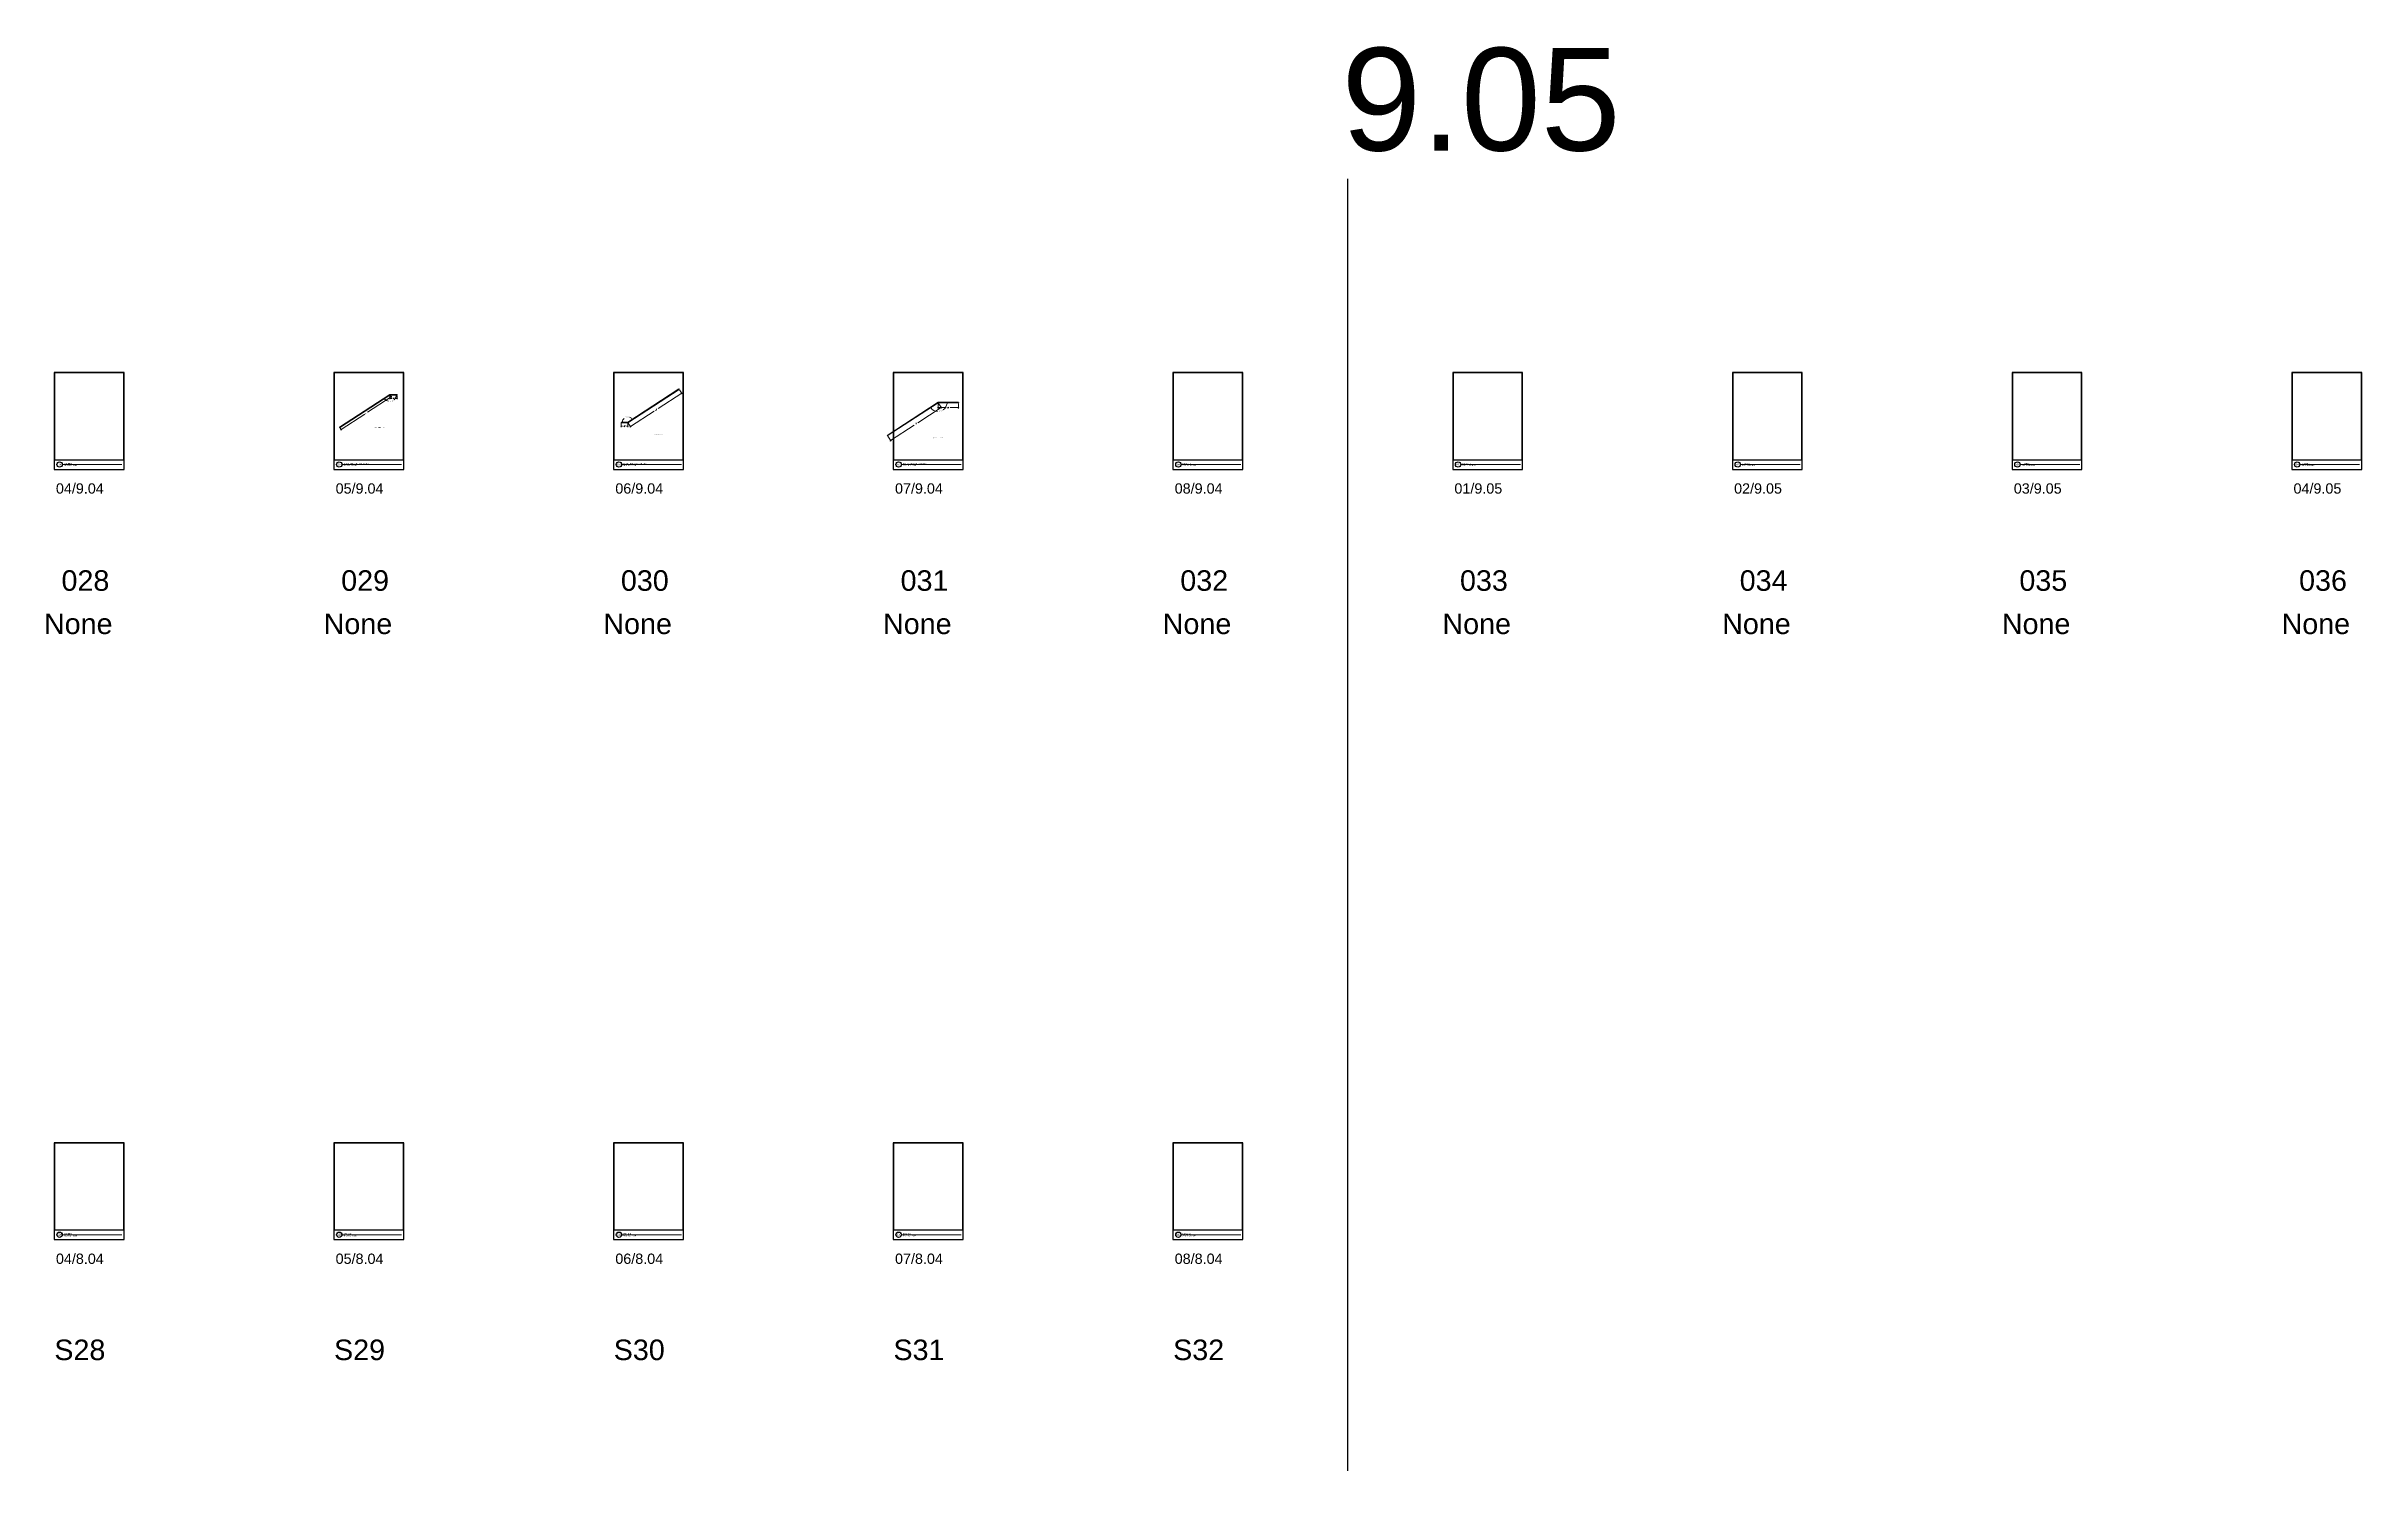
# Model space of a CAD drawing. Header units: inches. Extents: x -301 to 39679, y -468 to 370.
# Drawn here: x 3507 to 4589, y -468 to 198 of the extents above; entities that cross this region are included whole.
import ezdxf
from ezdxf.enums import TextEntityAlignment as Align

# ---------------------------------------------------------------- set-up
doc = ezdxf.new("R2010")
doc.units = ezdxf.units.IN
doc.header["$MEASUREMENT"] = 0
doc.layers.get('Defpoints').update_dxf_attribs({"color": 3})
doc.layers.add('NSE-Border', color=156, linetype='Continuous', plot=False)
doc.layers.add('NSE-Detail Border', color=7, linetype='Continuous')
for name, color, linetype, lineweight in [('NSE-Dimensions', 51, 'Continuous', 13), ('NSE-Notes', 11, 'Continuous', 40), ('NSE-Title', 51, 'Continuous', 9)]:
    doc.layers.add(name, color=color, linetype=linetype, lineweight=lineweight)
doc.styles.add('004 - NSSM - Standard', font='arial.ttf', dxfattribs={"height": 0.4})
doc.styles.add('008 - NSSM - Standard', font='arial.ttf', dxfattribs={"height": 0.8})
doc.styles.add('048 - NSSM - Standard', font='arial.ttf', dxfattribs={"height": 4.8})
doc.styles.add('096 - NSSM - Standard', font='arial.ttf', dxfattribs={"height": 9.6})
doc.styles.add('Anno - NSSM - Standard', font='arial.ttf', dxfattribs={"height": 0.1})
doc.dimstyles.new('004 - NSSM - Standard', dxfattribs={"dimtxt": 0.4, "dimasz": 0.4, "dimexe": 0.4, "dimexo": 0.4, "dimgap": 0.4, "dimtad": 0, "dimtih": 1, "dimtoh": 1, "dimdec": 4, "dimzin": 3, "dimdsep": 46, "dimlunit": 4, "dimtxsty": '004 - NSSM - Standard', "dimblk": 'OBLIQUE', "dimcen": 0.4, "dimclrd": 256, "dimclre": 256, "dimclrt": 256, "dimadec": 0, "dimazin": 0, "dimtfac": 0.7, "dimtdec": 4, "dimtmove": 1, "dimatfit": 2, "dimfxl": 1, "dimtfill": 1, "dimtfillclr": 11, "dimfrac": 1, "dimtolj": 1, "dimtzin": 0, "dimlwd": 0, "dimlwe": 0, "dimarcsym": 0})
doc.dimstyles.new('004 - NSSM - Standard$0', dxfattribs={"dimtxt": 0.4, "dimasz": 0.4, "dimexe": 0.4, "dimexo": 0.4, "dimgap": 0.4, "dimtad": 0, "dimdec": 4, "dimzin": 3, "dimdsep": 46, "dimlunit": 5, "dimtxsty": '004 - NSSM - Standard', "dimblk": 'OBLIQUE', "dimcen": 0.4, "dimclrd": 256, "dimclre": 256, "dimclrt": 256, "dimazin": 0, "dimtfac": 0.7, "dimtdec": 4, "dimtmove": 1, "dimatfit": 2, "dimfxl": 1, "dimtfill": 1, "dimtfillclr": 11, "dimfrac": 1, "dimtolj": 1, "dimtzin": 0, "dimlwd": 0, "dimlwe": 0, "dimarcsym": 0})

# ---------------------------------------------------------------- blocks, each defined once
blk = doc.blocks.new('*U3')
blk.add_wipeout([(8.13, 1.13), (8.13, 0), (0, 0), (0, 11.31), (8.17, 11.31), (8.17, 0), (8.13, 0), (8.13, 11.27), (0.04, 11.27), (0.04, 1.13)])
at = {"layer": 'Defpoints', "ltscale": 0.0625}
blk.add_lwpolyline([(0.04, 1.13), (8.13, 1.13), (8.13, 11.27), (0.04, 11.27)], close=True, dxfattribs=at)
at = {"layer": 'Defpoints'}
blk.add_circle((0.63, 0.57), 0.312, dxfattribs=at)
at = {"layer": 'NSE-Border', "ltscale": 0.0625}
blk.add_lwpolyline([(0, 0), (8.17, 0), (8.17, 11.31), (0, 11.31)], close=True, dxfattribs=at)
at = {"layer": 'NSE-Title'}
blk.add_line((0.94, 0.57), (7.92, 0.57), dxfattribs=at)
at = {"layer": 'Defpoints', "style": '008 - NSSM - Standard'}
blk.add_attdef('DETAIL_NUMBER', text='', height=0.218, dxfattribs=at).set_placement((0.63, 0.57), align=Align.MIDDLE_CENTER)
at = {"layer": 'NSE-Title', "style": '004 - NSSM - Standard'}
blk.add_text('ARCH REF:', height=0.134, dxfattribs=at).set_placement((1.64, 0.46), align=Align.MIDDLE_CENTER)
for tag, p in [('DETAIL_DESCRIPTION', (1.13, 0.62)), ('ARCH_REF', (2.2, 0.39))]:
    blk.add_attdef(tag, p, '', height=0.134, dxfattribs=at)
blk = doc.blocks.new('*D379')
at = {"layer": 'Defpoints', "color": 0, "transparency": 16777216}
blk.add_point((3802.4, 37.7), dxfattribs=at)
at = {"layer": 'NSE-Notes', "lineweight": 0, "transparency": 16777216}
for start, end in [(133.5568, 171.1099), (41.8822, 73.3365)]:
    blk.add_arc((3778.4, 22.2), 2.58, start, end, dxfattribs=at)
at = {"layer": 'NSE-Notes', "transparency": 16777216}
for points in [[(3775.9, 22.6), (3775.8, 22.6), (3775.8, 22.2)], [(3780.4, 23.9), (3780.3, 23.9), (3780.6, 23.6)]]:
    blk.add_solid(points, dxfattribs=at)
at = {"layer": 'NSE-Notes', "transparency": 16777216, "insert": (3777.7, 24.7), "char_height": 0.4, "attachment_point": 5, "style": '004 - NSSM - Standard', "bg_fill": 3, "box_fill_scale": 1.25, "bg_fill_color": 256, "bg_fill_true_color": 13158600, "bg_fill_transparency": 0}
blk.add_mtext('\\A1;147.008°', dxfattribs=at)
at = {"layer": 'Defpoints', "color": 0, "transparency": 16777216}
for p in [(3775.3, 22.2), (3778.4, 22.2), (3778.4, 22.2), (3778.7, 24.7)]:
    blk.add_point(p, dxfattribs=at)
blk = doc.blocks.new('*D383')
at = {"layer": 'Defpoints', "color": 0, "transparency": 16777216}
blk.add_point((3643.7, 19.9), dxfattribs=at)
at = {"layer": 'NSE-Notes', "lineweight": 0, "transparency": 16777216}
for start, end in [(220.5058, 258.5801), (310.4421, 352.4937)]:
    blk.add_arc((3667.1, 35.1), 3.06, start, end, dxfattribs=at)
at = {"layer": 'NSE-Notes', "transparency": 16777216}
for points in [[(3664.7, 33.1), (3664.9, 33.2), (3664.6, 33.4)], [(3670.1, 34.7), (3670.2, 34.7), (3670.2, 35.1)]]:
    blk.add_solid(points, dxfattribs=at)
at = {"layer": 'NSE-Notes', "transparency": 16777216, "insert": (3668, 32.2), "char_height": 0.4, "attachment_point": 5, "style": '004 - NSSM - Standard', "bg_fill": 3, "box_fill_scale": 1.25, "bg_fill_color": 256, "bg_fill_true_color": 13158600, "bg_fill_transparency": 0}
blk.add_mtext('\\A1;147.001°', dxfattribs=at)
at = {"layer": 'Defpoints', "color": 0, "transparency": 16777216}
for p in [(3667.1, 35.1), (3667.1, 35.1), (3670.5, 35.1), (3666.7, 32.1)]:
    blk.add_point(p, dxfattribs=at)
blk = doc.blocks.new('*D386')
at = {"layer": 'Defpoints', "color": 0, "transparency": 16777216}
for p in [(3932.9, 31.5), (3899.6, 16)]:
    blk.add_point(p, dxfattribs=at)
at = {"layer": 'NSE-Notes', "lineweight": 0, "transparency": 16777216}
for start, end in [(218.4315, 266.2472), (305.3646, 354.5606)]:
    blk.add_arc((3923.4, 31.5), 4.21, start, end, dxfattribs=at)
at = {"layer": 'NSE-Notes', "transparency": 16777216}
for points in [[(3920.1, 28.8), (3920.2, 28.9), (3919.9, 29.2)], [(3927.6, 31.1), (3927.7, 31.1), (3927.6, 31.5)]]:
    blk.add_solid(points, dxfattribs=at)
at = {"layer": 'NSE-Notes', "transparency": 16777216, "insert": (3924.6, 27.4), "char_height": 0.4, "attachment_point": 5, "style": '004 - NSSM - Standard', "bg_fill": 3, "box_fill_scale": 1.25, "bg_fill_color": 256, "bg_fill_true_color": 13158600, "bg_fill_transparency": 0}
blk.add_mtext('\\A1;147.008°', dxfattribs=at)
at = {"layer": 'Defpoints', "color": 0, "transparency": 16777216}
for p in [(3922.8, 27.3), (3923.4, 31.5), (3923.4, 31.5)]:
    blk.add_point(p, dxfattribs=at)
blk = doc.blocks.new('_Oblique')
at = {"color": 0, "linetype": 'ByBlock', "lineweight": -2}
blk.add_line((-0.5, -0.5), (0.5, 0.5), dxfattribs=at)
blk = doc.blocks.new('*D387')
at = {"layer": 'Defpoints', "color": 0, "transparency": 16777216}
for p in [(3667.1, 35.1), (3667.8, 34.1), (3643.7, 19.9)]:
    blk.add_point(p, dxfattribs=at)
at = {"layer": 'NSE-Dimensions', "lineweight": 0, "transparency": 16777216}
for p, q in [((3667.8, 34.1), (3656.7, 26.9)), ((3667.3, 34.8), (3668, 33.8)), ((3644.3, 18.8), (3655.4, 26)), ((3643.9, 19.5), (3644.5, 18.5))]:
    blk.add_line(p, q, dxfattribs=at)
at = {"layer": 'NSE-Dimensions', "lineweight": 0, "transparency": 16777216, "xscale": 0.4, "yscale": 0.4, "zscale": 0.4}
for p, rotation in [((3667.8, 34.1), 32.99942084012689), ((3644.3, 18.8), 212.9994208401269)]:
    blk.add_blockref('_Oblique', p, dxfattribs=dict(at, rotation=rotation))
at = {"layer": 'NSE-Dimensions', "transparency": 16777216, "insert": (3656.1, 26.5), "char_height": 0.4, "attachment_point": 5, "rotation": 32.9994, "style": '004 - NSSM - Standard', "bg_fill": 3, "box_fill_scale": 1.25, "bg_fill_color": 256, "bg_fill_true_color": 13158600, "bg_fill_transparency": 0}
blk.add_mtext('\\A1;28"', dxfattribs=at)
blk = doc.blocks.new('*D388')
at = {"layer": 'NSE-Dimensions', "lineweight": 0, "transparency": 16777216}
for p, q in [((3667.1, 34.7), (3667.1, 33)), ((3667.1, 33.4), (3668, 33.4)), ((3670.5, 33.4), (3669.7, 33.4)), ((3670.5, 34.7), (3670.5, 33))]:
    blk.add_line(p, q, dxfattribs=at)
at = {"layer": 'NSE-Dimensions', "lineweight": 0, "transparency": 16777216, "xscale": 0.4, "yscale": 0.4, "zscale": 0.4, "rotation": 180}
blk.add_blockref('_Oblique', (3667.1, 33.4), dxfattribs=at)
at = {"layer": 'NSE-Dimensions', "lineweight": 0, "transparency": 16777216, "xscale": 0.4, "yscale": 0.4, "zscale": 0.4}
blk.add_blockref('_Oblique', (3670.5, 33.4), dxfattribs=at)
at = {"layer": 'NSE-Dimensions', "transparency": 16777216, "insert": (3668.8, 33.4), "char_height": 0.4, "attachment_point": 5, "style": '004 - NSSM - Standard', "bg_fill": 3, "box_fill_scale": 1.25, "bg_fill_color": 256, "bg_fill_true_color": 13158600, "bg_fill_transparency": 0}
blk.add_mtext('\\A1;3{\\H0.7x;\\S3#8;}"', dxfattribs=at)
at = {"layer": 'Defpoints', "color": 0, "transparency": 16777216}
for p in [(3667.1, 35.1), (3670.5, 35.1), (3670.5, 33.4)]:
    blk.add_point(p, dxfattribs=at)
blk = doc.blocks.new('*D389')
at = {"layer": 'NSE-Dimensions', "lineweight": 0, "transparency": 16777216}
for p, q in [((3775.3, 21.8), (3775.3, 20)), ((3778.4, 21.8), (3778.4, 20)), ((3775.3, 20.4), (3775.9, 20.4)), ((3778.4, 20.4), (3777.8, 20.4))]:
    blk.add_line(p, q, dxfattribs=at)
at = {"layer": 'NSE-Dimensions', "lineweight": 0, "transparency": 16777216, "xscale": 0.4, "yscale": 0.4, "zscale": 0.4, "rotation": 180}
blk.add_blockref('_Oblique', (3775.3, 20.4), dxfattribs=at)
at = {"layer": 'NSE-Dimensions', "lineweight": 0, "transparency": 16777216, "xscale": 0.4, "yscale": 0.4, "zscale": 0.4}
blk.add_blockref('_Oblique', (3778.4, 20.4), dxfattribs=at)
at = {"layer": 'NSE-Dimensions', "transparency": 16777216, "insert": (3776.9, 20.4), "char_height": 0.4, "attachment_point": 5, "style": '004 - NSSM - Standard', "bg_fill": 3, "box_fill_scale": 1.25, "bg_fill_color": 256, "bg_fill_true_color": 13158600, "bg_fill_transparency": 0}
blk.add_mtext('\\A1;3{\\H0.7x;\\S1#16;}"', dxfattribs=at)
at = {"layer": 'Defpoints', "color": 0, "transparency": 16777216}
for p in [(3775.3, 22.2), (3778.4, 22.2), (3778.4, 20.4)]:
    blk.add_point(p, dxfattribs=at)
blk = doc.blocks.new('*D390')
at = {"layer": 'Defpoints', "color": 0, "transparency": 16777216}
for p in [(3802.4, 37.7), (3803.6, 35.8), (3778.4, 22.2)]:
    blk.add_point(p, dxfattribs=at)
at = {"layer": 'NSE-Dimensions', "lineweight": 0, "transparency": 16777216}
for p, q in [((3803.6, 35.8), (3792.5, 28.7)), ((3802.6, 37.4), (3803.8, 35.5)), ((3778.6, 21.8), (3779.8, 19.9)), ((3779.6, 20.3), (3790.7, 27.4))]:
    blk.add_line(p, q, dxfattribs=at)
at = {"layer": 'NSE-Dimensions', "lineweight": 0, "transparency": 16777216, "xscale": 0.4, "yscale": 0.4, "zscale": 0.4}
for p, rotation in [((3803.6, 35.8), 32.99211927028518), ((3779.6, 20.3), 212.9921192702852)]:
    blk.add_blockref('_Oblique', p, dxfattribs=dict(at, rotation=rotation))
at = {"layer": 'NSE-Dimensions', "transparency": 16777216, "insert": (3791.6, 28.1), "char_height": 0.4, "attachment_point": 5, "rotation": 32.9921, "style": '004 - NSSM - Standard', "bg_fill": 3, "box_fill_scale": 1.25, "bg_fill_color": 256, "bg_fill_true_color": 13158600, "bg_fill_transparency": 0}
blk.add_mtext('\\A1;28{\\H0.7x;\\S9#16;}"', dxfattribs=at)
blk = doc.blocks.new('*D391')
at = {"layer": 'Defpoints', "color": 0, "transparency": 16777216}
for p in [(3923.4, 31.5), (3924.9, 29.2), (3899.6, 16)]:
    blk.add_point(p, dxfattribs=at)
at = {"layer": 'NSE-Dimensions', "lineweight": 0, "transparency": 16777216}
for p, q in [((3924.9, 29.2), (3913.9, 22)), ((3923.6, 31.1), (3925.1, 28.8)), ((3899.9, 15.7), (3901.4, 13.4)), ((3901.1, 13.7), (3912.2, 20.9))]:
    blk.add_line(p, q, dxfattribs=at)
at = {"layer": 'NSE-Dimensions', "lineweight": 0, "transparency": 16777216, "xscale": 0.4, "yscale": 0.4, "zscale": 0.4}
for p, rotation in [((3924.9, 29.2), 32.99211927028336), ((3901.1, 13.7), 212.9921192702834)]:
    blk.add_blockref('_Oblique', p, dxfattribs=dict(at, rotation=rotation))
at = {"layer": 'NSE-Dimensions', "transparency": 16777216, "insert": (3913, 21.5), "char_height": 0.4, "attachment_point": 5, "rotation": 32.9921, "style": '004 - NSSM - Standard', "bg_fill": 3, "box_fill_scale": 1.25, "bg_fill_color": 256, "bg_fill_true_color": 13158600, "bg_fill_transparency": 0}
blk.add_mtext('\\A1;28{\\H0.7x;\\S3#8;}"', dxfattribs=at)
blk = doc.blocks.new('*D392')
at = {"layer": 'NSE-Dimensions', "lineweight": 0, "transparency": 16777216}
for p, q in [((3923.4, 31.1), (3923.4, 28.7)), ((3923.4, 29.1), (3927.2, 29.1)), ((3932.9, 29.1), (3929.1, 29.1)), ((3932.9, 31.1), (3932.9, 28.7))]:
    blk.add_line(p, q, dxfattribs=at)
at = {"layer": 'NSE-Dimensions', "lineweight": 0, "transparency": 16777216, "xscale": 0.4, "yscale": 0.4, "zscale": 0.4, "rotation": 180}
blk.add_blockref('_Oblique', (3923.4, 29.1), dxfattribs=at)
at = {"layer": 'NSE-Dimensions', "lineweight": 0, "transparency": 16777216, "xscale": 0.4, "yscale": 0.4, "zscale": 0.4}
blk.add_blockref('_Oblique', (3932.9, 29.1), dxfattribs=at)
at = {"layer": 'NSE-Dimensions', "transparency": 16777216, "insert": (3928.2, 29.1), "char_height": 0.4, "attachment_point": 5, "style": '004 - NSSM - Standard', "bg_fill": 3, "box_fill_scale": 1.25, "bg_fill_color": 256, "bg_fill_true_color": 13158600, "bg_fill_transparency": 0}
blk.add_mtext('\\A1;9{\\H0.7x;\\S7#16;}"', dxfattribs=at)
at = {"layer": 'Defpoints', "color": 0, "transparency": 16777216}
for p in [(3923.4, 31.5), (3932.9, 31.5), (3932.9, 29.1)]:
    blk.add_point(p, dxfattribs=at)

msp = doc.modelspace()

# ---------------------------------------------------------------- linework, layer by layer
at = {"layer": 'Defpoints'}
msp.add_line((4114.93138, -467.75), (4114.93138, 136), dxfattribs=at)

# ---------------------------------------------------------------- block references
at = {"layer": 'NSE-Detail Border', "xscale": 4, "yscale": 4, "zscale": 4}
for p, values in [((3510.21078, 0.25), {'DETAIL_DESCRIPTION': 'Description', 'ARCH_REF': 'None', 'DETAIL_NUMBER': '04'}), ((3640.96118, 0.25), {'DETAIL_DESCRIPTION': 'Section - Soffit Panel #2004 Profile', 'ARCH_REF': 'None', 'DETAIL_NUMBER': '05'}), ((3771.71158, 0.25), {'DETAIL_DESCRIPTION': 'Section - Soffit Panel #2006 Profile', 'ARCH_REF': 'None', 'DETAIL_NUMBER': '06'}), ((3902.46198, 0.25), {'DETAIL_DESCRIPTION': 'Section - Soffit Panel #2009 Profile', 'ARCH_REF': 'None', 'DETAIL_NUMBER': '07'}), ((4033.21238, 0.25), {'DETAIL_DESCRIPTION': 'Description', 'ARCH_REF': 'None', 'DETAIL_NUMBER': '08'}), ((4163.96278, 0.25), {'DETAIL_DESCRIPTION': 'Description', 'ARCH_REF': 'None', 'DETAIL_NUMBER': '01'}), ((4294.71318, 0.25), {'DETAIL_DESCRIPTION': 'Description', 'ARCH_REF': 'None', 'DETAIL_NUMBER': '02'}), ((4425.46358, 0.25), {'DETAIL_DESCRIPTION': 'Description', 'ARCH_REF': 'None', 'DETAIL_NUMBER': '03'}), ((4556.21398, 0.25), {'DETAIL_DESCRIPTION': 'Description', 'ARCH_REF': 'None', 'DETAIL_NUMBER': '04'}), ((3510.21078, -359.75), {'DETAIL_DESCRIPTION': 'Description', 'ARCH_REF': 'None', 'DETAIL_NUMBER': 'S28'}), ((3640.96118, -359.75), {'DETAIL_DESCRIPTION': 'Description', 'ARCH_REF': 'None', 'DETAIL_NUMBER': 'S29'}), ((3771.71158, -359.75), {'DETAIL_DESCRIPTION': 'Description', 'ARCH_REF': 'None', 'DETAIL_NUMBER': 'S30'}), ((3902.46198, -359.75), {'DETAIL_DESCRIPTION': 'Description', 'ARCH_REF': 'None', 'DETAIL_NUMBER': 'S31'}), ((4033.21238, -359.75), {'DETAIL_DESCRIPTION': 'Description', 'ARCH_REF': 'None', 'DETAIL_NUMBER': 'S32'})]:
    msp.add_blockref('*U3', p, dxfattribs=at).add_auto_attribs(values)

# ---------------------------------------------------------------- texts
at = {"layer": 'Defpoints'}
for s, width, gutter_width, heights, insert, char_height, attachment_point, style in [('9.05', 15.7513444, 2, [0], (4111.96278, 197.25), 48, 1, '048 - NSSM - Standard'), ('04/9.04', 15.7513444, 2, [0], (3522.21078, -6.28629), 4.8, 2, '048 - NSSM - Standard'), ('05/9.04', 15.7513444, 2, [0], (3652.96118, -6.28629), 4.8, 2, '048 - NSSM - Standard'), ('06/9.04', 15.7513444, 2, [4.96371], (3783.71158, -6.28629), 4.8, 2, '048 - NSSM - Standard'), ('07/9.04', 15.7513444, 2, [0], (3914.46198, -6.28629), 4.8, 2, '048 - NSSM - Standard'), ('08/9.04', 15.7513444, 2, [0], (4045.21238, -6.28629), 4.8, 2, '048 - NSSM - Standard'), ('01/9.05', 15.7513444, 2, [0], (4175.96278, -6.28629), 4.8, 2, '048 - NSSM - Standard'), ('02/9.05', 15.7513444, 2, [0], (4306.71318, -6.28629), 4.8, 2, '048 - NSSM - Standard'), ('03/9.05', 15.7513444, 2, [0], (4437.46358, -6.28629), 4.8, 2, '048 - NSSM - Standard'), ('04/9.05', 15.7513444, 2, [0], (4568.21398, -6.28629), 4.8, 2, '048 - NSSM - Standard'), ('028', 16.3938227, 0.5, [0], (3524.81441, -51.7797), 9.6, 5, '096 - NSSM - Standard'), ('029', 16.3938227, 0.5, [0], (3655.56481, -51.7797), 9.6, 5, '096 - NSSM - Standard'), ('030', 16.3938227, 0.5, [0], (3786.31521, -51.78298), 9.6, 5, '096 - NSSM - Standard'), ('031', 16.3938227, 0.5, [0], (3917.06561, -51.78298), 9.6, 5, '096 - NSSM - Standard'), ('032', 16.3938227, 0.5, [0], (4047.81601, -51.78298), 9.6, 5, '096 - NSSM - Standard'), ('033', 16.3938227, 0.5, [0], (4178.56641, -51.78298), 9.6, 5, '096 - NSSM - Standard'), ('034', 16.3938227, 0.5, [0], (4309.31681, -51.78298), 9.6, 5, '096 - NSSM - Standard'), ('035', 16.3938227, 0.5, [0], (4440.06721, -51.78298), 9.6, 5, '096 - NSSM - Standard'), ('036', 16.3938227, 0.5, [0], (4570.81761, -51.78298), 9.6, 5, '096 - NSSM - Standard'), ('04/8.04', 15.7513444, 2, [0], (3522.21078, -366.28629), 4.8, 2, '048 - NSSM - Standard'), ('05/8.04', 15.7513444, 2, [0], (3652.96118, -366.28629), 4.8, 2, '048 - NSSM - Standard'), ('06/8.04', 15.7513444, 2, [4.96371], (3783.71158, -366.28629), 4.8, 2, '048 - NSSM - Standard'), ('07/8.04', 15.7513444, 2, [0], (3914.46198, -366.28629), 4.8, 2, '048 - NSSM - Standard'), ('08/8.04', 15.7513444, 2, [0], (4045.21238, -366.28629), 4.8, 2, '048 - NSSM - Standard'), ('S28', 16.3938227, 0.5, [0], (3522.21078, -411.34192), 9.6, 5, '096 - NSSM - Standard'), ('S29', 16.3938227, 0.5, [0], (3652.96118, -411.34192), 9.6, 5, '096 - NSSM - Standard'), ('S30', 16.3938227, 0.5, [0], (3783.71158, -411.34192), 9.6, 5, '096 - NSSM - Standard'), ('S31', 16.3938227, 0.5, [0], (3914.46198, -411.34192), 9.6, 5, '096 - NSSM - Standard'), ('S32', 16.3938227, 0.5, [0], (4045.21238, -411.34192), 9.6, 5, '096 - NSSM - Standard')]:
    msp.add_mtext_dynamic_manual_height_columns(s, width=width, gutter_width=gutter_width, heights=heights, dxfattribs=dict(at, insert=insert, char_height=char_height, attachment_point=attachment_point, style=style))
at = {"layer": 'NSE-Title', "char_height": 9.6, "width": 31.6499699, "attachment_point": 5, "style": '096 - NSSM - Standard'}
for insert in [(3521.46078, -72), (3652.21118, -72), (3782.96158, -72), (3913.71198, -72), (4044.46238, -72), (4175.21278, -72), (4305.96318, -72), (4436.71358, -72), (4567.46398, -72)]:
    msp.add_mtext('None', dxfattribs=dict(at, insert=insert))

# ---------------------------------------------------------------- next in the draw order: linework, layer by layer
for p, q in [((3643.58991, 19.9719), (3667.08724, 35.23091)), ((3643.65799, 19.86707), (3667.12458, 35.10612)), ((3667.08724, 35.23091), (3670.51462, 35.23111)), ((3667.12458, 35.10612), (3670.51533, 35.10612)), ((3670.51533, 35.10612), (3670.51462, 35.23111)), ((3778.35171, 22.30493), (3802.28248, 37.84107)), ((3778.38873, 22.17993), (3802.35055, 37.73623)), ((3802.28248, 37.84107), (3802.35055, 37.73623)), ((3775.33645, 22.30493), (3778.35171, 22.30493)), ((3775.33645, 22.30493), (3775.33645, 22.17993)), ((3775.33645, 22.17993), (3778.38873, 22.17993)), ((3899.57225, 16.13691), (3923.39131, 31.60053)), ((3899.64031, 16.03207), (3923.42765, 31.47509)), ((3923.39131, 31.60053), (3932.89109, 31.60008)), ((3923.42765, 31.47509), (3932.88961, 31.47509)), ((3932.89109, 31.60008), (3932.88961, 31.47509)), ((3643.58991, 19.9719), (3643.65799, 19.86707)), ((3899.57225, 16.13691), (3899.64031, 16.03207))]:
    msp.add_line(p, q)

# ---------------------------------------------------------------- next in the draw order: texts
at = {"layer": 'NSE-Notes', "char_height": 0.4, "attachment_point": 1, "style": 'Anno - NSSM - Standard'}
for s, insert in [('Soffit Panel # 2004', (3659.93947, 19.96403)), ('Soffit Panel # 2006', (3790.94865, 16.64731)), ('Soffit Panel # 2009', (3921.06047, 15.15153))]:
    msp.add_mtext_dynamic_manual_height_columns(s, width=6.3971657, gutter_width=2, heights=[0], dxfattribs=dict(at, insert=insert))

# ---------------------------------------------------------------- next in the draw order: dimensions: what is measured, and where the dimension line sits
at = {"layer": 'NSE-Notes'}
for base, line1, line2, picture, middle in [((3666.69934, 32.08048), ((3667.12458, 35.10612), (3670.51533, 35.10612)), ((3643.65799, 19.86707), (3667.12458, 35.10612)), '*D383', (3667.99234, 32.17656)), ((3778.74811, 24.73532), ((3778.38873, 22.17993), (3802.35055, 37.73623)), ((3775.33645, 22.17993), (3778.38873, 22.17993)), '*D379', (3777.65599, 24.65425)), ((3922.84065, 27.3012), ((3923.42765, 31.47509), (3932.88961, 31.47509)), ((3899.64031, 16.03207), (3923.42765, 31.47509)), '*D386', (3924.62448, 27.43362))]:
    dim = msp.add_angular_dim_2l(base=base, line1=line1, line2=line2, dimstyle='004 - NSSM - Standard', override={"dimsah": 1, "dimadec": 3}, dxfattribs=at)
    dim.commit()
    dim.dimension.update_dxf_attribs({"geometry": picture, "text_midpoint": middle})

# ---------------------------------------------------------------- next in the draw order: dimensions: what is measured, and where the dimension line sits
at = {"layer": 'NSE-Dimensions'}
for p1, p2, distance, picture, middle in [((3643.65799, 19.86707), (3667.12458, 35.10612), -1.21299, '*D387', (3656.05192, 26.46929)), ((3775.33645, 22.17993), (3778.38873, 22.17993), -1.78376, '*D389', (3776.86259, 20.39617)), ((3899.64031, 16.03207), (3923.42765, 31.47509), -2.74259, '*D391', (3913.02739, 21.45325))]:
    dim = msp.add_aligned_dim(p1=p1, p2=p2, distance=distance, dimstyle='004 - NSSM - Standard$0', override={"dimpost": '"'}, dxfattribs=at)
    dim.commit()
    dim.dimension.update_dxf_attribs({"geometry": picture, "text_midpoint": middle})

# ---------------------------------------------------------------- next in the draw order: dimensions: what is measured, and where the dimension line sits
for p1, p2, distance, picture, middle in [((3667.124585, 35.106116), (3670.515331, 35.106116), -1.684395, '*D388', (3668.819958, 33.42172)), ((3778.38873, 22.17993), (3802.35055, 37.73623), -2.2654, '*D390', (3791.6032, 28.05798)), ((3923.42765, 31.47509), (3932.88961, 31.47509), -2.3359, '*D392', (3928.15863, 29.13919))]:
    dim = msp.add_aligned_dim(p1=p1, p2=p2, distance=distance, dimstyle='004 - NSSM - Standard$0', override={"dimpost": '"'}, dxfattribs=at)
    dim.commit()
    dim.dimension.update_dxf_attribs({"geometry": picture, "text_midpoint": middle})

doc.saveas('drawing.dxf')
